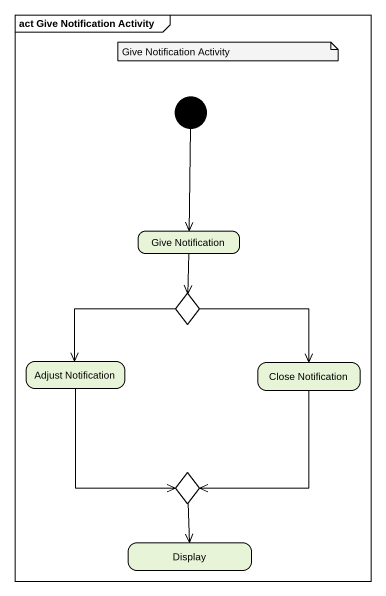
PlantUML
@startuml
mainframe act Give Notification Activity
hide empty description
state "Give Notification" as Give_Notification
state choice1 <<choice>>
state "Adjust Notification" as Adjust_Notification
state "Close Notification" as Close_Notification
state choice2 <<choice>>
state Display
[*] --> Give_Notification
Give_Notification --> choice1
choice1 -left-> Adjust_Notification
choice1 -right-> Close_Notification
Adjust_Notification --> choice2
Close_Notification --> choice2
choice2 --> Display
note as N1
  Give Notification Activity
end note
@enduml
